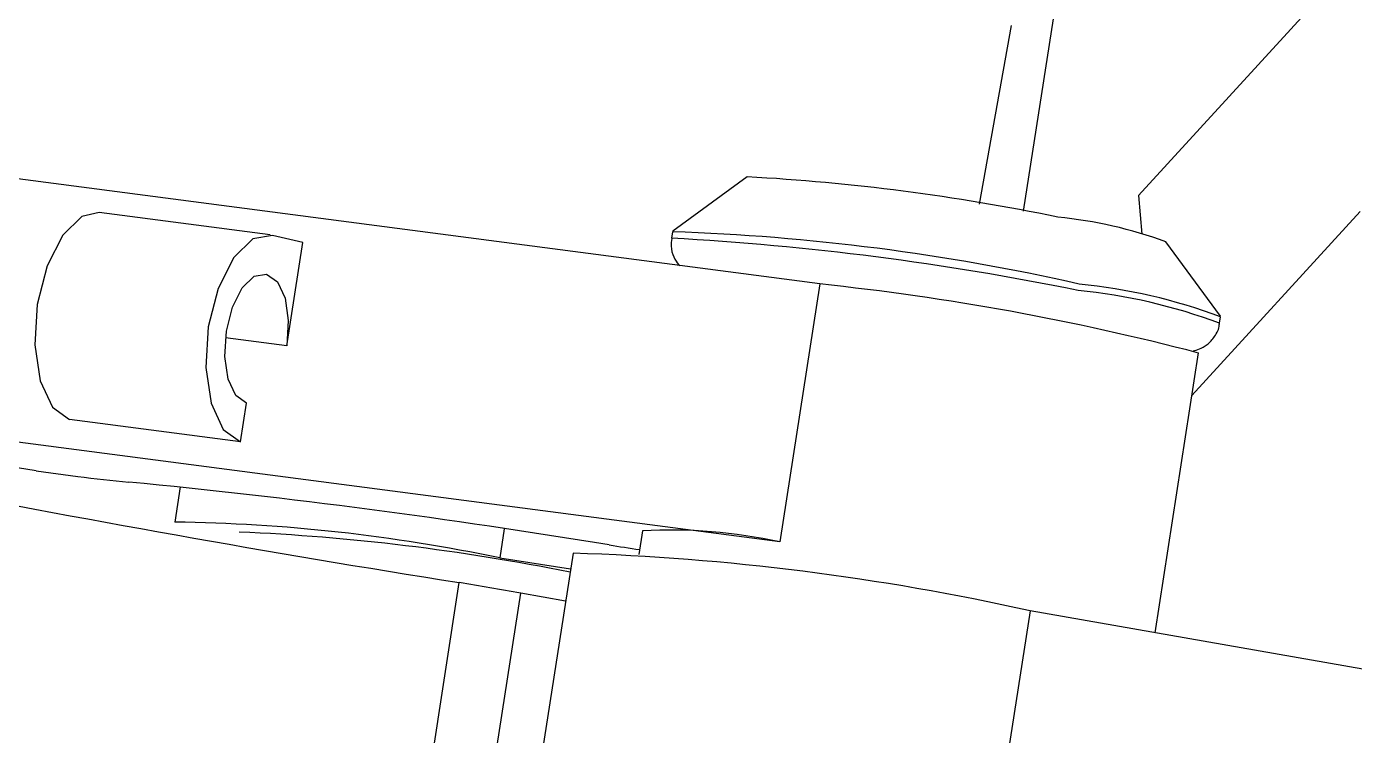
# Model space of a CAD drawing. Header units: millimetres. Extents: x 15 to 2378, y 5 to 1787.
# Drawn here: x 390.117 to 394.186, y 417.068 to 419.239 of the extents above; entities that cross this region are included whole.
import ezdxf

# ---------------------------------------------------------------- set-up
doc = ezdxf.new("R2010")
doc.units = ezdxf.units.MM

msp = doc.modelspace()

# ---------------------------------------------------------------- linework, layer by layer
at = {"color": 7, "linetype": 'Continuous', "lineweight": 25}
for p, q in [((393.1718, 418.6729), (393.5305, 420.9864)), ((393.524, 418.7216), (394.3907, 419.6685)), ((393.0368, 418.6949), (393.1345, 419.2416)), ((392.5469, 418.4504), (388.8009, 418.9405)), ((392.3246, 418.7783), (392.0966, 418.6118)), ((393.524, 418.7216), (393.534, 418.6032)), ((390.8629, 418.6006), (390.3391, 418.6691)), ((394.2035, 418.6727), (393.6875, 418.1089)), ((390.963, 418.577), (390.8704, 418.5992)), ((392.0955, 418.6103), (392.0925, 418.5905)), ((393.7749, 418.3516), (393.608, 418.5793)), ((390.914, 418.2611), (390.963, 418.577)), ((392.5469, 418.4504), (392.4244, 417.6606)), ((393.7724, 418.3301), (393.7755, 418.3499)), ((390.914, 418.2611), (390.7263, 418.2857)), ((393.5749, 417.3826), (393.7077, 418.2391)), ((392.4244, 417.6606), (388.6785, 418.1507)), ((390.7725, 417.9674), (390.7908, 418.0858)), ((390.7725, 417.9674), (390.2486, 418.0359)), ((390.1462, 417.878), (390.2741, 417.8613)), ((390.5877, 417.8296), (390.5709, 417.7215)), ((391.5805, 417.7006), (391.5668, 417.6117)), ((392.0041, 417.6944), (391.9929, 417.6217)), ((391.5668, 417.6117), (391.7837, 417.578)), ((391.7912, 417.6263), (391.6381, 416.639)), ((391.32, 416.7463), (391.4424, 417.5361)), ((391.5083, 416.7144), (391.6307, 417.5042)), ((391.7685, 417.4797), (391.6307, 417.5042)), ((393.1914, 417.4498), (393.0384, 416.4626)), ((394.2693, 417.2608), (393.1914, 417.4498))]:
    msp.add_line(p, q, dxfattribs=at)
at = {"color": 7, "linetype": 'Continuous', "lineweight": 25, "flags": 128}
for points in [[(390.3391, 418.6691), (390.2861, 418.6573), (390.2274, 418.6003), (390.1795, 418.5055), (390.1494, 418.3873), (390.142, 418.2637), (390.1582, 418.1535), (390.1956, 418.0735), (390.2486, 418.0359)], [(390.8704, 418.5992), (390.81, 418.5887), (390.7513, 418.5318), (390.7033, 418.437), (390.6733, 418.3188), (390.6659, 418.1952), (390.6821, 418.085), (390.7195, 418.005), (390.7725, 417.9674)], [(390.7908, 418.0858), (390.7577, 418.1094), (390.7343, 418.1594), (390.7242, 418.2282), (390.7289, 418.3055), (390.7476, 418.3793), (390.7776, 418.4386), (390.8143, 418.4742), (390.852, 418.4807), (390.8851, 418.4572), (390.9085, 418.4072), (390.9187, 418.3383), (390.914, 418.2611)]]:
    msp.add_lwpolyline(points, dxfattribs=at)
at = {"color": 7, "linetype": 'Continuous', "lineweight": 25}
for centre, radius, start, end in [((391.9829, 412.4093), 6.3782, 78.29369, 86.92956), ((393.1567, 417.3633), 1.297, 69.6388, 84.6764), ((391.6205, 409.9774), 8.6261, 78.50806, 86.86345), ((391.8695, 411.9136), 6.7005, 77.30437, 88.06713), ((391.7372, 410.7081), 7.7845, 75.33699, 84.02952), ((393.1689, 416.7112), 1.7277, 69.5572, 84.3497), ((393.172, 416.7309), 1.7277, 69.5572, 84.3497), ((389.5867, 414.5374), 3.3871, 80.4926, 89.2966), ((390.7102, 421.0644), 3.2327, 262.2459, 265.0321), ((398.7314, 463.5179), 46.5559, 258.82735, 260.99253), ((388.2861, 395.7337), 22.2139, 80.63147, 84.4609), ((390.4991, 412.5018), 5.2202, 78.1984, 89.2118), ((390.4856, 411.1157), 6.5812, 78.6383, 87.53614), ((392.0915, 416.1508), 1.546, 77.5643, 93.2404), ((393.3042, 426.5373), 8.9959, 261.03359, 261.63344), ((391.5497, 410.0667), 7.5634, 77.46358, 88.17034), ((389.5745, 405.9159), 11.7693, 79.93832, 80.86803)]:
    msp.add_arc(centre, radius, start, end, dxfattribs=at)
for points, knots in [([(392.0941, 418.5895), (392.0928, 418.5817), (392.0895, 418.5623), (392.0986, 418.5341), (392.1103, 418.514), (392.117, 418.5076), (392.1183, 418.5064)], [0, 0, 0, 0, 0.249018, 0.616359, 0.930113, 1, 1, 1, 1]), ([(393.6914, 418.2455), (393.6973, 418.2469), (393.7089, 418.2497), (393.7353, 418.2639), (393.7584, 418.2893), (393.772, 418.3148), (393.7716, 418.3299), (393.7715, 418.3321)], [0, 0, 0, 0, 0.230596, 0.451465, 0.694943, 0.954126, 1, 1, 1, 1])]:
    msp.add_open_spline(points, degree=3, knots=knots, dxfattribs=at)

doc.saveas('drawing.dxf')
